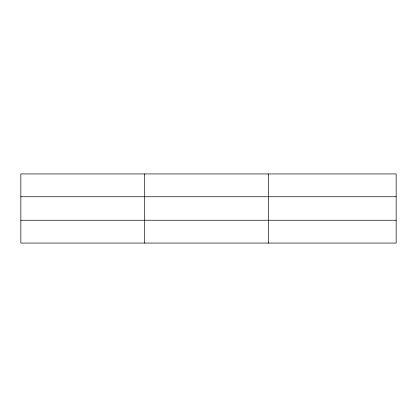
<?xml version="1.0" encoding="UTF-8"?>
<svg xmlns="http://www.w3.org/2000/svg" width="417" height="417" viewBox="0 0 417 417"><rect width="100%" height="100%" fill="white"/><g stroke="black" fill="none" stroke-linecap="round" stroke-linejoin="round"><path stroke-width="0.63" d="M144.699 243.064L144.699 173.936M268.548 243.064L268.548 173.936M396.15 196.751L396.15 173.936L20.85 173.936L20.85 243.064L396.15 243.064L396.15 196.751L20.85 196.751M20.85 220.249L396.15 220.249"/></g></svg>
